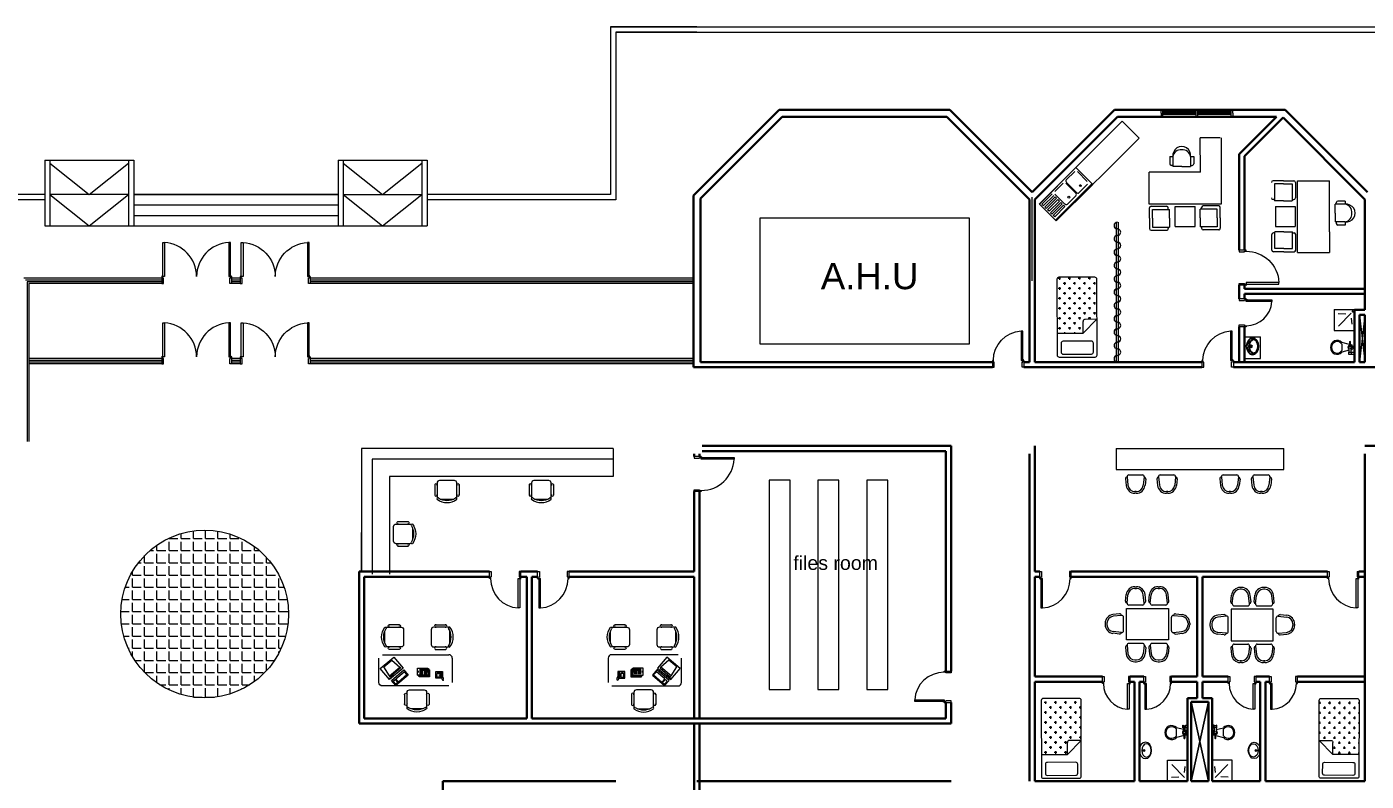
# Model space of a CAD drawing. Extents: x -15 to 256, y 0 to 403.
# Drawn here: x 65.41 to 103.76, y 377.47 to 399.07 of the extents above; entities that cross this region are included whole.
import ezdxf

# ---------------------------------------------------------------- set-up
doc = ezdxf.new("R2010")
doc.units = 0
doc.header["$LTSCALE"] = 0.15
doc.layers.get('0').update_dxf_attribs({"color": 252})
doc.layers.add('0 sockets', color=252, linetype='Continuous')
doc.layers.add('d1', color=252, linetype='Continuous')
for name, color, linetype, lineweight in [('anal', 252, 'Continuous', 20), ('DOOR', 252, 'Continuous', 20), ('elev', 252, 'Continuous', 9), ('FIXT', 252, 'Continuous', 9), ('FUR', 252, 'Continuous', 9), ('FURNITURE-1', 252, 'Continuous', 9), ('sofa', 252, 'Continuous', 9), ('wall', 252, 'Continuous', 30)]:
    doc.layers.add(name, color=color, linetype=linetype, lineweight=lineweight)

# ---------------------------------------------------------------- blocks, each defined once
blk = doc.blocks.new('D90')
at = {"layer": 'DOOR'}
for points in [[(0.03, 0.2), (0.03, 1.04), (0.078, 1.04), (0.078, 0.2)], [(0.03, 0.2), (0, 0.2), (0, 0), (0.05, 0), (0.05, 0.15), (0.03, 0.15)], [(0.87, 0.2), (0.9, 0.2), (0.9, 0), (0.85, 0), (0.85, 0.15), (0.87, 0.15)]]:
    blk.add_lwpolyline(points, close=True, dxfattribs=at)
blk.add_circle((0.02, 0.21), 0.01, dxfattribs=at)
blk.add_arc((0.025, 0.197), 0.845, 0.2218, 86.3889, dxfattribs=at)
blk = doc.blocks.new('D80')
at = {"layer": 'DOOR'}
for points in [[(0.03, 0.2), (0.03, 0.94), (0.078, 0.94), (0.078, 0.2)], [(0.03, 0.2), (0, 0.2), (0, 0), (0.05, 0), (0.05, 0.15), (0.03, 0.15)], [(0.77, 0.2), (0.8, 0.2), (0.8, 0), (0.75, 0), (0.75, 0.15), (0.77, 0.15)]]:
    blk.add_lwpolyline(points, close=True, dxfattribs=at)
blk.add_circle((0.02, 0.21), 0.01, dxfattribs=at)
blk.add_arc((0.03, 0.2), 0.74, 0, 86.2769, dxfattribs=at)
blk = doc.blocks.new('ELLIPSE')
blk.add_circle((0.5, 0.5), 0.5)
blk = doc.blocks.new('A$C30776E45')
at = {"layer": 'FUR'}
for p, q in [((1.641, 2.361), (1.431, 2.151)), ((1.641, 2.361), (1.851, 2.571)), ((1.705, 2.297), (1.883, 2.474)), ((1.883, 2.474), (2.223, 2.135)), ((1.915, 2.571), (2.231, 2.256)), ((0, 0.754), (1.347, 2.101)), ((1.347, 2.101), (2.801, 0.646)), ((1.431, 2.086), (1.746, 1.771)), ((1.705, 2.297), (1.528, 2.119)), ((1.528, 2.119), (1.867, 1.779)), ((2.045, 1.957), (1.867, 1.779)), ((2.321, 2.021), (1.917, 1.617)), ((2.045, 1.957), (2.223, 2.135)), ((2.198, 2.159), (2.231, 2.192)), ((2.725, 1.617), (2.321, 2.021)), ((1.843, 1.804), (1.81, 1.771)), ((2.321, 1.213), (1.917, 1.617)), ((2.725, 1.617), (2.321, 1.213)), ((2.678, 1.337), (2.501, 1.159)), ((2.84, 0.82), (2.501, 1.159)), ((2.678, 1.337), (2.856, 1.515)), ((3.196, 1.175), (2.856, 1.515)), ((2.881, 1.491), (2.913, 1.523)), ((3.293, 1.208), (2.977, 1.523)), ((3.018, 0.998), (3.196, 1.175)), ((1.121, 1.034), (0.421, 0.333)), ((1.121, 1.034), (2.155, 0)), ((2.525, 1.135), (2.493, 1.103)), ((2.808, 0.723), (2.493, 1.038)), ((3.018, 0.998), (2.84, 0.82)), ((3.083, 0.933), (2.872, 0.723)), ((3.083, 0.933), (3.293, 1.143)), ((0.017, 0.737), (0.421, 0.333)), ((0.938, 0.582), (1.083, 0.726)), ((1.003, 0.517), (0.938, 0.582)), ((1.003, 0.517), (1.204, 0.718)), ((1.18, 0.694), (1.148, 0.726)), ((1.382, 0.541), (1.204, 0.718)), ((1.382, 0.541), (1.56, 0.363)), ((2.801, 0.646), (2.155, 0)), ((1.359, 0.162), (1.56, 0.363)), ((1.423, 0.097), (1.359, 0.162)), ((1.423, 0.097), (1.568, 0.242)), ((1.535, 0.339), (1.568, 0.306))]:
    blk.add_line(p, q, dxfattribs=at)
for centre, radius, start, end in [((1.883, 2.539), 0.0457, 45, 135), ((1.463, 2.119), 0.0457, 135, 225), ((2.198, 2.224), 0.0457, 315, 45), ((1.778, 1.804), 0.0457, 225, 315), ((2.945, 1.491), 0.0457, 45, 135), ((3.26, 1.175), 0.0457, 315, 45), ((2.525, 1.07), 0.0457, 135, 225), ((1.157, 0.316), 0.254, 127.4334, 322.5666), ((1.181, 0.379), 0.225, 142.1177, 232.1177), ((1.115, 0.694), 0.0457, 45, 135), ((2.84, 0.755), 0.0457, 225, 315), ((1.22, 0.339), 0.225, 217.8823, 307.8823), ((1.535, 0.274), 0.0457, 315, 45)]:
    blk.add_arc(centre, radius, start, end, dxfattribs=at)
blk = doc.blocks.new('D100')
at = {"layer": 'DOOR'}
for points in [[(0.03, 0.2), (0.03, 1.14), (0.078, 1.14), (0.078, 0.2)], [(0.03, 0.2), (0, 0.2), (0, 0), (0.05, 0), (0.05, 0.15), (0.03, 0.15)], [(0.97, 0.2), (1, 0.2), (1, 0), (0.95, 0), (0.95, 0.15), (0.97, 0.15)]]:
    blk.add_lwpolyline(points, close=True, dxfattribs=at)
blk.add_circle((0.02, 0.21), 0.01, dxfattribs=at)
blk.add_arc((0.029, 0.2), 0.941, 0.0029, 86.9663, dxfattribs=at)
blk = doc.blocks.new('A$C48FC3568')
at = {"layer": 'FUR'}
h = blk.add_hatch(dxfattribs=at)
h.set_pattern_fill('CROSS', color=256, scale=0.5, style=0)
h.set_pattern_definition([(0, (-34.60875, 58.23435), (0.125, -0.125), [0.0625, -0.1875]), (270, (-34.5775, 58.2656), (-0.125, -0.125), [0.0625, -0.1875])])
h.paths.add_polyline_path([(1.055, 0.703), (1.055, 1), (0.05, 1, 0.414214), (0, 0.95), (0, 0.05, 0.414214), (0.05, 0), (1.402, 0), (1.402, 0.653), (1.105, 0.653, -0.414214)])
for p, q in [((0, 0.95), (0, 0.05)), ((1.95, 1), (0.05, 1)), ((1.402, 0.653), (1.055, 1)), ((1.055, 1), (1.055, 0.703)), ((1.602, 0.859), (1.602, 0.15)), ((1.877, 0.909), (1.652, 0.909)), ((1.927, 0.15), (1.927, 0.859)), ((2, 0.05), (2, 0.95)), ((1.402, 0.653), (1.105, 0.653)), ((1.402, 0), (1.402, 0.653)), ((1.652, 0.1), (1.877, 0.1)), ((0.05, 0), (1.95, 0))]:
    blk.add_line(p, q, dxfattribs=at)
for centre, start, end in [((0.05, 0.95), 90, 180), ((1.105, 0.703), 180, 270), ((1.652, 0.859), 90, 180), ((1.877, 0.859), 360, 90), ((1.95, 0.95), 360, 90), ((0.05, 0.05), 180, 270), ((1.652, 0.15), 180, 270), ((1.877, 0.15), 270, 0), ((1.95, 0.05), 270, 360)]:
    blk.add_arc(centre, 0.05, start, end, dxfattribs=at)
blk = doc.blocks.new('A$C058220D9')
at = {"layer": 'FUR'}
blk.add_blockref('A$C48FC3568', (0, 0), dxfattribs=at)
blk = doc.blocks.new('CHAIR7')
for p, q in [((0, 9), (0, -9)), ((20, 12), (3, 12)), ((5.1, 15), (17.9, 15)), ((23, -7.4), (23, 7.4)), ((3, -12), (20, -12)), ((5.1, -15), (17.9, -15))]:
    blk.add_line(p, q)
for centre, radius, start, end in [((3, 9), 3, 90, 180), ((5.6, 13.5), 1.56, 73.7398, 286.2602), ((17.4, 13.5), 1.56, 253.7398, 106.2602), ((20, 9), 3, 62.4156, 90), ((22.3, 11.1), 1.1, 53.3099, 212.0274), ((4.8, 0), 19.6, 327.5758, 32.4242), ((7, 0), 20, 323.1301, 36.8699), ((3, -9), 3, 180, 270), ((5.6, -13.5), 1.56, 73.7398, 286.2602), ((17.4, -13.5), 1.56, 253.7398, 106.2602), ((20, -9), 3, 270, 297.5844), ((22.3, -11.1), 1.1, 147.9726, 306.6901)]:
    blk.add_arc(centre, radius, start, end)
blk = doc.blocks.new('RECTANG')
for p, q in [((1, 1), (0, 1)), ((0, 1), (0, 0)), ((1, 0), (1, 1)), ((0, 0), (1, 0))]:
    blk.add_line(p, q)
blk = doc.blocks.new('FNPHONE')
for p, q in [((-9.1, 0.2), (-9.7, 0)), ((-8.9, 0.6), (-9.5, 0.4)), ((-8.7, 1), (-9.3, 0.8)), ((-8.5, 1.4), (-9.1, 1.2)), ((-8.3, 1.8), (-8.9, 1.6)), ((-7.1, 0.6), (-7.5, -0.6)), ((-7.3, 6.5), (-7.3, 1.5)), ((-6.3, 6.5), (-6.3, 1.5)), ((-3.9, 4.8), (-3.9, 4.8)), ((-3.9, 3.9), (-3.9, 3.9)), ((-3.9, 3), (-3.9, 3)), ((-3.9, 2), (-3.9, 2)), ((-2.9, 4.8), (-2.9, 4.8)), ((-2.9, 3.9), (-2.9, 3.9)), ((-2.9, 3), (-2.9, 3)), ((-2.9, 2), (-2.9, 2)), ((-2, 4.8), (-2, 4.8)), ((-2, 3.9), (-2, 3.9)), ((-2, 3), (-2, 3)), ((-2, 2), (-2, 2)), ((-9.3, -0.2), (-9.9, -0.4)), ((-9.3, -0.6), (-9.9, -0.8)), ((-9.3, -1), (-9.9, -1.2)), ((-9.3, -1.4), (-9.9, -1.6)), ((-9.1, -1.8), (-9.7, -2)), ((-8.9, -2.2), (-9.5, -2.4)), ((-8.4, -2.5), (-9, -2.7)), ((-7.9, -2), (-8.5, -2.2)), ((-7.7, -1.6), (-8.3, -1.8)), ((-7.5, -1.2), (-8.1, -1.4)), ((-7.3, -0.8), (-7.9, -1))]:
    blk.add_line(p, q)
for centre, start, end in [((-6.8, 6.5), 298.4915, 241.5085), ((-6.8, 1.5), 118.4915, 61.5085)]:
    blk.add_arc(centre, 1.05, start, end)
for p, xscale, yscale, zscale in [((-8.2, 0), 8.20528234483245, 8.104073169521023, 8.20528234483245), ((-4.8, 1.3), 3.75, 4.375, 3.75), ((-4, 6.7), 2.03125, 0.46875, 2.03125)]:
    blk.add_blockref('RECTANG', p, dxfattribs=dict(xscale=xscale, yscale=yscale, zscale=zscale))
blk = doc.blocks.new('IBMAT', base_point=(61, 306))
for p, q in [((75, 307), (75, 306)), ((81, 307), (75, 307)), ((81, 306), (81, 307))]:
    blk.add_line(p, q)
at = {"xscale": 21, "yscale": 17, "zscale": 21}
blk.add_blockref('RECTANG', (61, 306), dxfattribs=at)
blk = doc.blocks.new('KEYBOARD', base_point=(60, 294))
for p, xscale, yscale, zscale in [((60, 294), 19, 8, 19), ((61, 295), 13, 5, 13), ((75, 295), 3, 5, 3)]:
    blk.add_blockref('RECTANG', p, dxfattribs=dict(xscale=xscale, yscale=yscale, zscale=zscale))
blk = doc.blocks.new('FNCOMP')
for p, q in [((-6.6, 16.2), (-8.5, 3.5)), ((-8.5, 3.5), (-8.5, 2)), ((8, 3.5), (-8.5, 3.5)), ((-8.5, 2), (8, 2)), ((6.1, 16.2), (-6.6, 16.2)), ((8, 3.5), (6.1, 16.2)), ((8, 2), (8, 3.5))]:
    blk.add_line(p, q)
at = {"xscale": 1.033846153846154, "yscale": 1.033846153846154, "zscale": 1.033846153846154}
for name, p in [('IBMAT', (-10.9, 0)), ('KEYBOARD', (-10, -10.5))]:
    blk.add_blockref(name, p, dxfattribs=at)
blk = doc.blocks.new('D200')
at = {"layer": 'DOOR'}
for points in [[(0.03, 0.2), (0.03, 1.17), (0.08, 1.17), (0.08, 0.2)], [(1.97, 0.2), (1.97, 1.17), (1.92, 1.17), (1.92, 0.2)], [(0.03, 0.2), (0, 0.2), (0, 0), (0.05, 0), (0.05, 0.15), (0.03, 0.15)], [(1.97, 0.2), (2, 0.2), (2, 0), (1.95, 0), (1.95, 0.15), (1.97, 0.15)]]:
    blk.add_lwpolyline(points, close=True, dxfattribs=at)
for centre in [(0.02, 0.21), (1.98, 0.21)]:
    blk.add_circle(centre, 0.01, dxfattribs=at)
for centre, start, end in [((0.027, 0.2), 0, 87.0492), ((1.97, 0.2), 92.9508, 180)]:
    blk.add_arc(centre, 0.971, start, end, dxfattribs=at)
blk = doc.blocks.new('ARCH')
at = {"layer": 'elev'}
h = blk.add_hatch(dxfattribs=at)
h.set_pattern_fill('ANGLE', color=256, scale=0.05, style=0)
h.set_pattern_definition([(0, (36.30593, 41.4619), (0, 0.34925), [0.254, -0.09525]), (90, (36.30593, 41.4619), (-0.34925, 2e-17), [0.254, -0.09525])])
h.paths.add_polyline_path([(68.106, 382.262, 0.21525), (68.918, 380.462), (72.093, 380.462, 0.21525), (72.906, 382.262, 1)])
h.paths.add_polyline_path([(72.093, 380.462), (68.918, 380.462, 0.377964)])
for radius in [0.0306, 0.0172]:
    blk.add_circle((100.458, 389.926), radius)
at = {"layer": 'anal'}
for p, q in [((82.125, 399.075), (132.6, 399.075)), ((84.6, 399.075), (82.125, 399.075)), ((82.125, 399.075), (82.125, 394.275)), ((82.275, 398.925), (132.6, 398.925)), ((84.6, 398.925), (82.275, 398.925)), ((82.275, 398.925), (82.275, 394.125)), ((97.893, 396.6), (97.893, 396.7)), ((97.893, 396.6), (97.893, 396.5)), ((97.943, 396.5), (97.943, 396.7)), ((97.943, 396.6), (97.943, 396.7)), ((98.893, 396.64), (97.943, 396.64)), ((98.893, 396.615), (97.943, 396.615)), ((98.893, 396.585), (97.943, 396.585)), ((98.893, 396.56), (97.943, 396.56)), ((98.893, 396.7), (98.943, 396.7)), ((98.893, 396.5), (98.893, 396.7)), ((98.943, 396.5), (98.943, 396.7)), ((99.893, 396.64), (98.943, 396.64)), ((99.893, 396.615), (98.943, 396.615)), ((99.893, 396.585), (98.943, 396.585)), ((99.893, 396.56), (98.943, 396.56)), ((99.893, 396.5), (99.893, 396.7)), ((99.893, 396.6), (99.893, 396.7)), ((99.943, 396.6), (99.943, 396.7)), ((99.943, 396.6), (99.943, 396.5)), ((98.893, 396.5), (98.943, 396.5)), ((65.925, 395.255), (66.075, 395.255)), ((65.925, 395.255), (65.925, 393.375)), ((66.075, 395.255), (66.075, 393.975)), ((66.075, 395.255), (68.325, 395.255)), ((66.075, 395.175), (67.2, 394.275)), ((67.2, 394.275), (68.325, 395.175)), ((68.325, 395.255), (68.325, 393.375)), ((68.325, 395.255), (68.475, 395.255)), ((68.475, 395.255), (68.475, 393.975)), ((74.325, 395.255), (74.475, 395.255)), ((74.325, 395.255), (74.325, 393.375)), ((74.475, 395.255), (74.475, 393.975)), ((74.475, 395.255), (76.725, 395.255)), ((74.475, 395.175), (75.6, 394.275)), ((75.6, 394.275), (76.725, 395.175)), ((76.725, 395.255), (76.725, 393.375)), ((76.725, 395.255), (76.875, 395.255)), ((76.875, 395.255), (76.875, 393.975)), ((65.925, 394.275), (54.075, 394.275)), ((65.925, 394.275), (65.925, 393.375)), ((66.075, 394.275), (66.075, 393.375)), ((66.075, 394.275), (66.075, 393.375)), ((68.325, 394.275), (66.075, 394.275)), ((66.075, 394.275), (67.2, 393.375)), ((67.2, 393.375), (68.325, 394.275)), ((68.475, 394.275), (68.475, 393.375)), ((68.475, 394.275), (74.325, 394.275)), ((74.325, 394.275), (68.475, 394.275)), ((74.325, 394.275), (74.325, 393.375)), ((74.475, 394.275), (74.475, 393.375)), ((74.475, 394.275), (76.725, 394.275)), ((74.475, 394.275), (75.6, 393.375)), ((75.6, 393.375), (76.725, 394.275)), ((76.725, 394.275), (76.725, 393.375)), ((82.125, 394.275), (76.875, 394.275)), ((76.875, 394.275), (76.875, 393.375)), ((65.925, 394.125), (53.925, 394.125)), ((68.475, 393.975), (74.325, 393.975)), ((82.275, 394.125), (76.875, 394.125)), ((94.2, 391.8), (94.2, 394.2)), ((94.2, 391.8), (94.2, 394.2)), ((94.2, 391.8), (94.2, 394.2)), ((94.2, 391.8), (94.2, 394.2)), ((94.2, 391.8), (94.2, 394.2)), ((94.2, 391.8), (94.2, 394.2)), ((94.2, 391.8), (94.2, 394.2)), ((94.2, 391.8), (94.2, 394.2)), ((94.2, 391.8), (94.2, 394.2)), ((94.2, 391.8), (94.2, 394.2)), ((94.2, 391.8), (94.2, 394.2)), ((94.2, 391.8), (94.2, 394.2)), ((94.2, 391.8), (94.2, 394.2)), ((94.2, 391.8), (94.2, 394.2)), ((94.2, 391.8), (94.2, 394.2)), ((94.2, 391.8), (94.2, 394.2)), ((94.2, 391.8), (94.2, 394.2)), ((94.2, 391.8), (94.2, 394.2)), ((68.475, 393.675), (74.325, 393.675)), ((65.925, 393.375), (76.875, 393.375)), ((66.075, 393.375), (68.325, 393.375)), ((69.275, 391.875), (65.325, 391.875)), ((69.275, 391.825), (65.375, 391.825)), ((65.425, 391.775), (65.425, 389.468)), ((69.275, 391.775), (65.425, 391.775)), ((65.475, 391.725), (65.475, 387.2)), ((69.275, 391.725), (65.475, 391.725)), ((71.525, 391.875), (71.275, 391.875)), ((71.525, 391.825), (71.275, 391.825)), ((71.525, 391.775), (71.275, 391.775)), ((71.525, 391.725), (71.275, 391.725)), ((84.5, 391.875), (73.525, 391.875)), ((84.5, 391.825), (73.525, 391.825)), ((84.5, 391.775), (73.525, 391.775)), ((84.5, 391.725), (73.525, 391.725)), ((103.575, 390.825), (103.725, 389.475)), ((103.725, 390.825), (103.575, 389.475)), ((65.425, 389.475), (65.425, 387.2)), ((65.425, 389.475), (65.425, 387.2)), ((69.275, 389.575), (65.475, 389.575)), ((69.275, 389.525), (65.475, 389.525)), ((69.275, 389.475), (65.475, 389.475)), ((69.275, 389.425), (65.475, 389.425)), ((71.525, 389.575), (71.275, 389.575)), ((71.525, 389.525), (71.275, 389.525)), ((71.525, 389.475), (71.275, 389.475)), ((71.525, 389.425), (71.275, 389.425)), ((84.5, 389.575), (73.525, 389.575)), ((84.5, 389.525), (73.525, 389.525)), ((84.5, 389.475), (73.525, 389.475)), ((84.5, 389.425), (73.525, 389.425)), ((75, 387), (75, 383.8)), ((82.2, 387), (75, 387)), ((82.2, 387), (82.2, 386.2)), ((96.6, 387), (96.6, 386.4)), ((96.6, 387), (101.4, 387)), ((101.4, 386.4), (101.4, 387)), ((75.3, 386.7), (75.3, 383.4)), ((82.2, 386.7), (75.3, 386.7)), ((75.8, 386.2), (75.8, 383.4)), ((82.2, 386.2), (75.8, 386.2)), ((96.6, 386.4), (101.4, 386.4)), ((75, 383.475), (75, 384.6)), ((75, 383.475), (75, 384.6)), ((75, 383.475), (75, 384.6)), ((75, 383.475), (75, 384.6)), ((75, 383.475), (75, 384.6)), ((75, 383.475), (75, 384.6)), ((75, 383.475), (75, 384.6)), ((75, 383.475), (75, 384.6)), ((75, 383.475), (75, 384.6)), ((75, 383.475), (75, 384.6)), ((75, 383.475), (75, 384.6)), ((75, 383.475), (75, 384.6)), ((75, 383.475), (75, 384.6)), ((75, 383.475), (75, 384.6)), ((75, 383.475), (75, 384.6)), ((75, 383.475), (75, 384.6)), ((75, 383.475), (75, 384.6)), ((75, 383.475), (75, 384.6)), ((75, 383.8), (75, 383.475)), ((96.9, 381.519), (96.9, 382.419)), ((96.9, 382.419), (98.1, 382.419)), ((98.1, 382.419), (98.1, 381.519)), ((99.9, 382.397), (99.9, 381.497)), ((101.1, 382.397), (99.9, 382.397)), ((101.1, 381.497), (101.1, 382.397)), ((98.1, 381.519), (96.9, 381.519)), ((99.9, 381.497), (101.1, 381.497)), ((98.75, 377.475), (99.25, 379.75)), ((98.75, 379.75), (99.25, 377.475)), ((99.25, 379.75), (98.75, 377.475)), ((99.25, 377.475), (98.75, 379.75))]:
    blk.add_line(p, q, dxfattribs=at)
blk.add_lwpolyline([(92.4, 393.6), (86.4, 393.6), (86.4, 390), (92.4, 390)], close=True, dxfattribs=at)
blk.add_circle((70.506, 382.262), 2.4, dxfattribs=at)
at = {"layer": 'DOOR'}
for p, q in [((78.711, 383.325), (78.691, 383.325)), ((79.561, 383.475), (79.511, 383.475)), ((94.418, 383.475), (94.468, 383.475)), ((94.448, 383.325), (94.468, 383.325)), ((103.505, 383.475), (103.555, 383.475)), ((103.505, 383.325), (103.525, 383.325))]:
    blk.add_line(p, q, dxfattribs=at)
for points in [[(78.691, 383.325), (78.691, 383.275), (78.661, 383.275), (78.661, 383.475), (78.711, 383.475), (78.711, 383.325)], [(79.511, 383.475), (79.511, 383.325), (79.531, 383.325), (79.531, 383.275), (79.561, 383.275), (79.561, 383.475)], [(94.448, 383.325), (94.448, 383.275), (94.418, 383.275), (94.418, 383.475)], [(94.468, 383.475), (94.468, 383.325)], [(103.505, 383.475), (103.505, 383.325)], [(103.525, 383.325), (103.525, 383.275), (103.555, 383.275), (103.555, 383.475)]]:
    blk.add_lwpolyline(points, dxfattribs=at)
for points in [[(79.531, 383.275), (79.531, 382.435), (79.483, 382.435), (79.483, 383.275)], [(80.069, 383.275), (80.039, 383.275), (80.039, 383.475), (80.089, 383.475), (80.089, 383.325), (80.069, 383.325)], [(80.069, 383.275), (80.069, 382.435), (80.117, 382.435), (80.117, 383.275)], [(80.909, 383.275), (80.939, 383.275), (80.939, 383.475), (80.889, 383.475), (80.889, 383.325), (80.909, 383.325)], [(94.448, 383.275), (94.448, 382.435), (94.496, 382.435), (94.496, 383.275)], [(95.288, 383.275), (95.318, 383.275), (95.318, 383.475), (95.268, 383.475), (95.268, 383.325), (95.288, 383.325)], [(102.685, 383.275), (102.655, 383.275), (102.655, 383.475), (102.705, 383.475), (102.705, 383.325), (102.685, 383.325)], [(103.525, 383.275), (103.525, 382.435), (103.477, 382.435), (103.477, 383.275)], [(96.238, 380.275), (96.208, 380.275), (96.208, 380.475), (96.258, 380.475), (96.258, 380.325), (96.238, 380.325)], [(96.978, 380.275), (97.008, 380.275), (97.008, 380.475), (96.958, 380.475), (96.958, 380.325), (96.978, 380.325)], [(97.422, 380.275), (97.392, 380.275), (97.392, 380.475), (97.442, 380.475), (97.442, 380.325), (97.422, 380.325)], [(98.162, 380.275), (98.192, 380.275), (98.192, 380.475), (98.142, 380.475), (98.142, 380.325), (98.162, 380.325)], [(99.838, 380.275), (99.808, 380.275), (99.808, 380.475), (99.858, 380.475), (99.858, 380.325), (99.838, 380.325)], [(100.578, 380.275), (100.608, 380.275), (100.608, 380.475), (100.558, 380.475), (100.558, 380.325), (100.578, 380.325)], [(101.022, 380.275), (100.992, 380.275), (100.992, 380.475), (101.042, 380.475), (101.042, 380.325), (101.022, 380.325)], [(101.762, 380.275), (101.792, 380.275), (101.792, 380.475), (101.742, 380.475), (101.742, 380.325), (101.762, 380.325)], [(96.978, 380.275), (96.978, 379.535), (96.93, 379.535), (96.93, 380.275)], [(97.422, 380.275), (97.422, 379.535), (97.47, 379.535), (97.47, 380.275)], [(100.578, 380.275), (100.578, 379.535), (100.53, 379.535), (100.53, 380.275)], [(101.022, 380.275), (101.022, 379.535), (101.07, 379.535), (101.07, 380.275)]]:
    blk.add_lwpolyline(points, close=True, dxfattribs=at)
for centre in [(79.541, 383.265), (80.059, 383.265), (94.438, 383.265), (103.535, 383.265), (96.988, 380.265), (97.412, 380.265), (100.588, 380.265), (101.012, 380.265)]:
    blk.add_circle(centre, 0.01, dxfattribs=at)
for centre, radius, start, end in [((79.536, 383.278), 0.845, 180.2218, 266.3889), ((80.064, 383.278), 0.845, 273.6111, 359.7782), ((94.443, 383.278), 0.845, 273.6111, 359.7782), ((103.53, 383.278), 0.845, 180.2218, 266.3889), ((96.978, 380.275), 0.74, 180, 266.2769), ((97.422, 380.275), 0.74, 273.7231, 0), ((100.578, 380.275), 0.74, 180, 266.2769), ((101.022, 380.275), 0.74, 273.7231, 0)]:
    blk.add_arc(centre, radius, start, end, dxfattribs=at)
at = {"layer": 'FIXT'}
for centre, radius in [((97.391, 378.356), 0.0306), ((97.391, 378.356), 0.0172), ((100.61, 378.356), 0.0306), ((100.61, 378.356), 0.0172)]:
    blk.add_circle(centre, radius, dxfattribs=at)
at = {"layer": 'FUR'}
for p, q in [((96.774, 396.369), (94.403, 393.999)), ((97.259, 395.885), (96.774, 396.369)), ((94.889, 393.515), (97.259, 395.885)), ((94.404, 394), (95.446, 395.042)), ((95.446, 395.042), (95.931, 394.557)), ((95.174, 394.689), (95.417, 394.932)), ((95.493, 394.927), (95.775, 394.644)), ((101.392, 394.666), (101.095, 394.666)), ((101.392, 394.666), (101.689, 394.666)), ((101.793, 392.612), (101.793, 394.669)), ((101.793, 394.669), (102.708, 394.669)), ((102.708, 393.208), (102.708, 394.669)), ((94.775, 394.289), (94.479, 393.994)), ((94.52, 393.954), (94.815, 394.249)), ((94.844, 394.359), (95.087, 394.602)), ((95.133, 394.001), (94.85, 394.284)), ((94.869, 393.535), (95.911, 394.578)), ((95.931, 394.557), (94.889, 393.515)), ((95.162, 394.597), (95.445, 394.314)), ((95.463, 394.331), (95.18, 394.614)), ((95.451, 394.239), (95.208, 393.995)), ((95.781, 394.569), (95.538, 394.325)), ((101.141, 394.574), (101.141, 394.094)), ((101.392, 394.574), (101.141, 394.574)), ((101.392, 394.574), (101.644, 394.574)), ((101.644, 394.574), (101.644, 394.094)), ((101.735, 394.62), (101.735, 394.174)), ((94.889, 393.515), (94.404, 394)), ((94.479, 393.994), (94.52, 393.954)), ((94.56, 393.913), (94.855, 394.209)), ((94.6, 393.873), (94.56, 393.913)), ((94.896, 394.168), (94.6, 393.873)), ((94.641, 393.832), (94.936, 394.128)), ((94.977, 394.087), (94.681, 393.792)), ((94.722, 393.752), (95.017, 394.047)), ((95.057, 394.007), (94.762, 393.711)), ((94.802, 393.671), (95.098, 393.966)), ((95.138, 393.926), (94.843, 393.63)), ((94.855, 394.209), (94.896, 394.168)), ((94.936, 394.128), (94.977, 394.087)), ((95.017, 394.047), (95.057, 394.007)), ((95.098, 393.966), (95.138, 393.926)), ((101.141, 394.129), (101.095, 394.129)), ((101.392, 394.094), (101.141, 394.094)), ((101.161, 393.929), (101.732, 393.929)), ((101.161, 393.929), (101.161, 393.358)), ((101.392, 394.094), (101.644, 394.094)), ((101.644, 394.129), (101.689, 394.129)), ((101.732, 393.929), (101.732, 393.358)), ((103.156, 393.992), (102.872, 393.992)), ((102.872, 393.741), (102.872, 393.992)), ((102.906, 393.992), (102.906, 394.038)), ((103.156, 394.084), (102.952, 394.084)), ((103.156, 394.084), (103.156, 393.992)), ((94.681, 393.792), (94.641, 393.832)), ((94.762, 393.711), (94.722, 393.752)), ((94.843, 393.63), (94.802, 393.671)), ((96.608, 393.478), (96.608, 389.475)), ((96.665, 393.478), (96.665, 389.475)), ((102.872, 393.741), (102.872, 393.489)), ((103.156, 393.489), (102.872, 393.489)), ((102.906, 393.489), (102.906, 393.444)), ((103.156, 393.489), (103.156, 393.398)), ((101.059, 392.682), (101.059, 393.128)), ((101.15, 393.173), (101.105, 393.173)), ((101.402, 393.208), (101.15, 393.208)), ((101.15, 392.728), (101.15, 393.208)), ((101.161, 393.358), (101.732, 393.358)), ((101.402, 393.208), (101.653, 393.208)), ((101.653, 392.728), (101.653, 393.208)), ((101.653, 393.173), (101.699, 393.173)), ((101.745, 392.682), (101.745, 393.128)), ((102.708, 393.208), (102.708, 392.612)), ((103.156, 393.398), (102.952, 393.398)), ((101.402, 392.728), (101.15, 392.728)), ((101.402, 392.728), (101.653, 392.728)), ((101.402, 392.636), (101.105, 392.636)), ((101.402, 392.636), (101.699, 392.636)), ((101.793, 392.612), (102.708, 392.612)), ((96.915, 386.189), (96.941, 385.947)), ((96.964, 386.243), (97.355, 386.243)), ((97.405, 386.189), (97.379, 385.947)), ((97.815, 386.189), (97.841, 385.947)), ((97.864, 386.243), (98.255, 386.243)), ((98.305, 386.189), (98.279, 385.947)), ((99.615, 386.189), (99.641, 385.947)), ((99.664, 386.243), (100.055, 386.243)), ((100.105, 386.189), (100.079, 385.947)), ((100.515, 386.189), (100.541, 385.947)), ((100.564, 386.243), (100.955, 386.243)), ((101.005, 386.189), (100.979, 385.947)), ((96.871, 386.128), (96.891, 385.941)), ((97.449, 386.128), (97.429, 385.941)), ((97.771, 386.128), (97.791, 385.941)), ((98.349, 386.128), (98.329, 385.941)), ((99.571, 386.128), (99.591, 385.941)), ((100.149, 386.128), (100.129, 385.941)), ((100.471, 386.128), (100.491, 385.941)), ((101.049, 386.128), (101.029, 385.941)), ((97.18, 385.768), (97.14, 385.768)), ((97.18, 385.718), (97.14, 385.718)), ((98.08, 385.768), (98.04, 385.768)), ((98.08, 385.718), (98.04, 385.718)), ((99.88, 385.768), (99.84, 385.768)), ((99.88, 385.718), (99.84, 385.718)), ((100.78, 385.768), (100.74, 385.768)), ((100.78, 385.718), (100.74, 385.718)), ((96.872, 382.633), (96.892, 382.82)), ((96.915, 382.573), (96.941, 382.815)), ((97.14, 383.043), (97.181, 383.043)), ((97.14, 382.993), (97.181, 382.993)), ((97.406, 382.573), (97.38, 382.815)), ((97.45, 382.633), (97.43, 382.82)), ((97.536, 382.633), (97.557, 382.82)), ((97.58, 382.573), (97.606, 382.815)), ((97.805, 383.043), (97.846, 383.043)), ((97.805, 382.993), (97.846, 382.993)), ((98.071, 382.573), (98.045, 382.815)), ((98.114, 382.633), (98.094, 382.82)), ((99.886, 382.611), (99.906, 382.798)), ((99.929, 382.551), (99.955, 382.793)), ((100.195, 383.021), (100.154, 383.021)), ((100.195, 382.971), (100.154, 382.971)), ((100.42, 382.551), (100.394, 382.793)), ((100.464, 382.611), (100.443, 382.798)), ((100.55, 382.611), (100.57, 382.798)), ((100.594, 382.551), (100.62, 382.793)), ((100.86, 383.021), (100.819, 383.021)), ((100.86, 382.971), (100.819, 382.971)), ((101.085, 382.551), (101.059, 382.793)), ((101.128, 382.611), (101.108, 382.798)), ((97.356, 382.518), (96.965, 382.518)), ((98.021, 382.518), (97.63, 382.518)), ((99.979, 382.496), (100.37, 382.496)), ((100.644, 382.496), (101.035, 382.496)), ((96.288, 381.998), (96.288, 381.957)), ((96.338, 381.998), (96.338, 381.957)), ((96.698, 382.267), (96.511, 382.247)), ((96.759, 382.223), (96.516, 382.197)), ((96.813, 381.782), (96.813, 382.173)), ((98.187, 381.782), (98.187, 382.173)), ((98.241, 382.223), (98.483, 382.197)), ((98.302, 382.267), (98.489, 382.247)), ((98.662, 381.998), (98.662, 381.957)), ((98.712, 381.998), (98.712, 381.957)), ((99.288, 381.976), (99.288, 381.935)), ((99.338, 381.976), (99.338, 381.935)), ((99.698, 382.245), (99.511, 382.225)), ((99.759, 382.201), (99.517, 382.175)), ((99.813, 381.76), (99.813, 382.151)), ((101.187, 381.76), (101.187, 382.151)), ((101.241, 382.201), (101.484, 382.175)), ((101.302, 382.245), (101.489, 382.225)), ((101.662, 381.976), (101.662, 381.935)), ((101.712, 381.976), (101.712, 381.935)), ((96.698, 381.689), (96.511, 381.709)), ((96.759, 381.732), (96.516, 381.758)), ((98.241, 381.732), (98.483, 381.758)), ((98.302, 381.689), (98.489, 381.709)), ((99.698, 381.667), (99.511, 381.687)), ((99.759, 381.71), (99.517, 381.736)), ((101.241, 381.71), (101.484, 381.736)), ((101.302, 381.667), (101.489, 381.687)), ((96.872, 381.306), (96.892, 381.119)), ((96.915, 381.366), (96.941, 381.124)), ((97.356, 381.421), (96.965, 381.421)), ((97.406, 381.366), (97.38, 381.124)), ((97.45, 381.306), (97.43, 381.119)), ((97.536, 381.306), (97.557, 381.119)), ((97.58, 381.366), (97.606, 381.124)), ((98.021, 381.421), (97.63, 381.421)), ((98.071, 381.366), (98.045, 381.124)), ((98.114, 381.306), (98.094, 381.119)), ((99.886, 381.284), (99.906, 381.097)), ((99.929, 381.344), (99.955, 381.102)), ((99.979, 381.399), (100.37, 381.399)), ((100.42, 381.344), (100.394, 381.102)), ((100.464, 381.284), (100.443, 381.097)), ((100.55, 381.284), (100.57, 381.097)), ((100.594, 381.344), (100.62, 381.102)), ((100.644, 381.399), (101.035, 381.399)), ((101.085, 381.344), (101.059, 381.102)), ((101.128, 381.284), (101.108, 381.097)), ((97.14, 380.946), (97.181, 380.946)), ((97.14, 380.896), (97.181, 380.896)), ((97.805, 380.946), (97.846, 380.946)), ((97.805, 380.896), (97.846, 380.896)), ((100.195, 380.924), (100.154, 380.924)), ((100.195, 380.874), (100.154, 380.874)), ((100.86, 380.924), (100.819, 380.924)), ((100.86, 380.874), (100.819, 380.874))]:
    blk.add_line(p, q, dxfattribs=at)
for centre, radius, start, end in [((101.095, 394.62), 0.0457, 90, 180), ((101.689, 394.62), 0.0457, 0, 90), ((101.095, 394.174), 0.0457, 180, 270), ((101.689, 394.174), 0.0457, 270, 0), ((102.952, 394.038), 0.0457, 90, 180), ((103.19, 393.741), 0.254, 262.4334, 97.5666), ((103.129, 393.769), 0.225, 352.8823, 82.8823), ((96.637, 393.386), 0.0953, 90, 268.5024), ((103.129, 393.713), 0.225, 277.1177, 7.1177), ((96.637, 393.005), 0.0953, 90, 271.4976), ((96.637, 393.195), 0.0953, 270, 91.4976), ((101.105, 393.128), 0.0457, 90, 180), ((101.699, 393.128), 0.0457, 360, 90), ((102.952, 393.444), 0.0457, 180, 270), ((96.637, 392.623), 0.0953, 90, 268.5024), ((96.637, 392.814), 0.0953, 270, 88.5024), ((96.637, 392.242), 0.0953, 90, 271.4976), ((96.637, 392.433), 0.0953, 270, 91.4976), ((101.105, 392.682), 0.0457, 180, 270), ((101.699, 392.682), 0.0457, 270, 360), ((96.637, 391.858), 0.0953, 88.5024, 270), ((96.637, 392.049), 0.0953, 271.4976, 90), ((96.637, 391.477), 0.0953, 91.4976, 270), ((96.637, 391.668), 0.0953, 268.5024, 90), ((96.637, 391.096), 0.0953, 88.5024, 270), ((96.637, 391.286), 0.0953, 271.4976, 90), ((96.637, 390.714), 0.0953, 91.4976, 270), ((96.637, 390.905), 0.0953, 268.5024, 90), ((96.637, 390.333), 0.0953, 91.4976, 270), ((96.637, 390.524), 0.0953, 268.5024, 90), ((96.637, 389.952), 0.0953, 88.5024, 270), ((96.637, 390.142), 0.0953, 271.4976, 90), ((96.637, 389.57), 0.0953, 91.4976, 270), ((96.637, 389.761), 0.0953, 268.5024, 90), ((96.964, 386.193), 0.05, 90, 184.9697), ((97.355, 386.193), 0.05, 355.0303, 90), ((97.864, 386.193), 0.05, 90, 184.9697), ((98.255, 386.193), 0.05, 355.0303, 90), ((99.664, 386.193), 0.05, 90, 184.9697), ((100.055, 386.193), 0.05, 355.0303, 90), ((100.564, 386.193), 0.05, 90, 184.9697), ((100.955, 386.193), 0.05, 355.0303, 90), ((96.921, 386.133), 0.05, 90, 186.143), ((97.14, 385.968), 0.25, 186.143, 270), ((97.14, 385.968), 0.2, 186.143, 270), ((97.18, 385.968), 0.2, 270, 353.857), ((97.18, 385.968), 0.25, 270, 353.857), ((97.399, 386.133), 0.05, 353.857, 90), ((97.821, 386.133), 0.05, 90, 186.143), ((98.04, 385.968), 0.25, 186.143, 270), ((98.04, 385.968), 0.2, 186.143, 270), ((98.08, 385.968), 0.2, 270, 353.857), ((98.08, 385.968), 0.25, 270, 353.857), ((98.299, 386.133), 0.05, 353.857, 90), ((99.621, 386.133), 0.05, 90, 186.143), ((99.84, 385.968), 0.25, 186.143, 270), ((99.84, 385.968), 0.2, 186.143, 270), ((99.88, 385.968), 0.2, 270, 353.857), ((99.88, 385.968), 0.25, 270, 353.857), ((100.099, 386.133), 0.05, 353.857, 90), ((100.521, 386.133), 0.05, 90, 186.143), ((100.74, 385.968), 0.25, 186.143, 270), ((100.74, 385.968), 0.2, 186.143, 270), ((100.78, 385.968), 0.2, 270, 353.857), ((100.78, 385.968), 0.25, 270, 353.857), ((100.999, 386.133), 0.05, 353.857, 90), ((97.14, 382.793), 0.25, 90, 173.857), ((97.14, 382.793), 0.2, 90, 173.857), ((97.181, 382.793), 0.25, 6.143, 90), ((97.181, 382.793), 0.2, 6.143, 90), ((97.805, 382.793), 0.25, 90, 173.857), ((97.805, 382.793), 0.2, 90, 173.857), ((97.846, 382.793), 0.25, 6.143, 90), ((97.846, 382.793), 0.2, 6.143, 90), ((100.154, 382.771), 0.25, 90, 173.857), ((100.154, 382.771), 0.2, 90, 173.857), ((100.195, 382.771), 0.25, 6.143, 90), ((100.195, 382.771), 0.2, 6.143, 90), ((100.819, 382.771), 0.25, 90, 173.857), ((100.819, 382.771), 0.2, 90, 173.857), ((100.86, 382.771), 0.25, 6.143, 90), ((100.86, 382.771), 0.2, 6.143, 90), ((96.921, 382.628), 0.05, 173.857, 270), ((96.965, 382.568), 0.05, 175.0303, 270), ((97.356, 382.568), 0.05, 270, 4.9697), ((97.4, 382.628), 0.05, 270, 6.143), ((97.586, 382.628), 0.05, 173.857, 270), ((97.63, 382.568), 0.05, 175.0303, 270), ((98.021, 382.568), 0.05, 270, 4.9697), ((98.065, 382.628), 0.05, 270, 6.143), ((99.935, 382.606), 0.05, 173.857, 270), ((99.979, 382.546), 0.05, 175.0303, 270), ((100.37, 382.546), 0.05, 270, 4.9697), ((100.414, 382.606), 0.05, 270, 6.143), ((100.6, 382.606), 0.05, 173.857, 270), ((100.644, 382.546), 0.05, 175.0303, 270), ((101.035, 382.546), 0.05, 270, 4.9697), ((101.079, 382.606), 0.05, 270, 6.143), ((96.538, 381.998), 0.25, 96.143, 180), ((96.538, 381.998), 0.2, 96.143, 180), ((96.703, 382.217), 0.05, 0, 96.143), ((96.763, 382.173), 0.05, 0, 94.9697), ((98.237, 382.173), 0.05, 85.0303, 180), ((98.297, 382.217), 0.05, 83.857, 180), ((98.462, 381.998), 0.2, 0, 83.857), ((98.462, 381.998), 0.25, 0, 83.857), ((99.538, 381.976), 0.25, 96.143, 180), ((99.538, 381.976), 0.2, 96.143, 180), ((99.703, 382.195), 0.05, 0, 96.143), ((99.763, 382.151), 0.05, 0, 94.9697), ((101.237, 382.151), 0.05, 85.0303, 180), ((101.297, 382.195), 0.05, 83.857, 180), ((101.462, 381.976), 0.2, 0, 83.857), ((101.462, 381.976), 0.25, 0, 83.857), ((96.538, 381.957), 0.25, 180, 263.857), ((96.538, 381.957), 0.2, 180, 263.857), ((96.703, 381.738), 0.05, 263.857, 0), ((96.763, 381.782), 0.05, 265.0303, 0), ((98.237, 381.782), 0.05, 180, 274.9697), ((98.297, 381.738), 0.05, 180, 276.143), ((98.462, 381.957), 0.2, 276.143, 0), ((98.462, 381.957), 0.25, 276.143, 0), ((99.538, 381.935), 0.25, 180, 263.857), ((99.538, 381.935), 0.2, 180, 263.857), ((99.703, 381.716), 0.05, 263.857, 0), ((99.763, 381.76), 0.05, 265.0303, 0), ((101.237, 381.76), 0.05, 180, 274.9697), ((101.297, 381.716), 0.05, 180, 276.143), ((101.462, 381.935), 0.2, 276.143, 0), ((101.462, 381.935), 0.25, 276.143, 0), ((96.921, 381.311), 0.05, 90, 186.143), ((96.965, 381.371), 0.05, 90, 184.9697), ((97.356, 381.371), 0.05, 355.0303, 90), ((97.4, 381.311), 0.05, 353.857, 90), ((97.586, 381.311), 0.05, 90, 186.143), ((97.63, 381.371), 0.05, 90, 184.9697), ((98.021, 381.371), 0.05, 355.0303, 90), ((98.065, 381.311), 0.05, 353.857, 90), ((99.935, 381.289), 0.05, 90, 186.143), ((99.979, 381.349), 0.05, 90, 184.9697), ((100.37, 381.349), 0.05, 355.0303, 90), ((100.414, 381.289), 0.05, 353.857, 90), ((100.6, 381.289), 0.05, 90, 186.143), ((100.644, 381.349), 0.05, 90, 184.9697), ((101.035, 381.349), 0.05, 355.0303, 90), ((101.079, 381.289), 0.05, 353.857, 90), ((97.14, 381.146), 0.25, 186.143, 270), ((97.14, 381.146), 0.2, 186.143, 270), ((97.181, 381.146), 0.2, 270, 353.857), ((97.181, 381.146), 0.25, 270, 353.857), ((97.805, 381.146), 0.25, 186.143, 270), ((97.805, 381.146), 0.2, 186.143, 270), ((97.846, 381.146), 0.2, 270, 353.857), ((97.846, 381.146), 0.25, 270, 353.857), ((100.154, 381.124), 0.25, 186.143, 270), ((100.154, 381.124), 0.2, 186.143, 270), ((100.195, 381.124), 0.2, 270, 353.857), ((100.195, 381.124), 0.25, 270, 353.857), ((100.819, 381.124), 0.25, 186.143, 270), ((100.819, 381.124), 0.2, 186.143, 270), ((100.86, 381.124), 0.2, 270, 353.857), ((100.86, 381.124), 0.25, 270, 353.857)]:
    blk.add_arc(centre, radius, start, end, dxfattribs=at)
for centre, start_param, end_param in [((95.215, 394.649), 0, 1.570796), ((95.41, 394.279), 3.141593, 4.712389), ((95.497, 394.366), 1.570796, 3.141593), ((95.167, 394.036), 1.570796, 3.141593)]:
    blk.add_ellipse(centre, major_axis=(-0.0404, 0.0404), ratio=0.86, start_param=start_param, end_param=end_param, dxfattribs=at)
for centre in [(95.579, 394.528), (95.248, 394.198)]:
    blk.add_ellipse(centre, major_axis=(-0.0202, 0.0202), ratio=0.86, dxfattribs=at)
at = {"layer": 'FURNITURE-1', "ltscale": 0.5}
for p, q in [((100.275, 390.197), (100.734, 390.197)), ((100.734, 389.58), (100.734, 390.197)), ((100.275, 389.58), (100.734, 389.58))]:
    blk.add_line(p, q, dxfattribs=at)
at = {"layer": 'sofa'}
for p, q in [((102.847, 390.98), (102.847, 390.38)), ((102.847, 390.98), (103.425, 390.98)), ((102.962, 390.867), (103.177, 390.859)), ((103.335, 390.875), (102.97, 390.503)), ((103.331, 390.729), (103.35, 390.557)), ((102.847, 390.38), (103.425, 390.38)), ((103.286, 389.978), (103.066, 390.036)), ((103.286, 390.059), (103.286, 389.929)), ((103.309, 389.929), (103.309, 390.059)), ((103.066, 389.989), (103.066, 389.804)), ((103.275, 389.812), (103.066, 389.758)), ((103.251, 389.758), (103.251, 389.688)), ((103.263, 389.758), (103.251, 389.758)), ((103.263, 389.688), (103.263, 389.758)), ((103.332, 389.746), (103.263, 389.746)), ((103.263, 389.7), (103.332, 389.7)), ((103.275, 389.746), (103.275, 389.871)), ((103.332, 389.966), (103.309, 389.972)), ((103.332, 389.827), (103.32, 389.824)), ((103.321, 389.871), (103.321, 389.746)), ((103.344, 389.758), (103.332, 389.758)), ((103.332, 389.758), (103.332, 389.688)), ((103.344, 389.688), (103.344, 389.758)), ((103.425, 389.746), (103.344, 389.746)), ((103.344, 389.7), (103.425, 389.7)), ((86.665, 386.098), (86.665, 380.098)), ((87.265, 386.098), (86.665, 386.098)), ((87.265, 380.098), (87.265, 386.098)), ((88.065, 386.098), (88.065, 380.098)), ((88.665, 386.098), (88.065, 386.098)), ((88.665, 380.098), (88.665, 386.098)), ((89.465, 386.098), (89.465, 380.098)), ((90.065, 386.098), (89.465, 386.098)), ((90.065, 380.098), (90.065, 386.098)), ((75.596, 381.097), (77.496, 381.097)), ((77.596, 380.997), (77.596, 380.302)), ((82.059, 380.997), (82.059, 380.302)), ((84.059, 381.097), (82.159, 381.097)), ((86.665, 380.098), (87.265, 380.098)), ((88.065, 380.098), (88.665, 380.098)), ((89.465, 380.098), (90.065, 380.098)), ((98.534, 378.953), (98.326, 379.007)), ((98.326, 378.776), (98.326, 378.961)), ((98.511, 379.077), (98.523, 379.077)), ((98.511, 379.007), (98.511, 379.077)), ((98.523, 379.007), (98.511, 379.007)), ((98.523, 379.077), (98.523, 379.007)), ((98.523, 379.065), (98.592, 379.065)), ((98.592, 379.019), (98.523, 379.019)), ((98.534, 379.019), (98.534, 378.894)), ((98.592, 378.938), (98.58, 378.941)), ((98.581, 378.894), (98.581, 379.019)), ((98.592, 379.077), (98.65, 379.077)), ((98.592, 379.007), (98.592, 379.077)), ((98.65, 379.007), (98.592, 379.007)), ((99.408, 379.077), (99.35, 379.077)), ((99.35, 379.007), (99.408, 379.007)), ((99.408, 379.007), (99.408, 379.077)), ((99.477, 379.065), (99.408, 379.065)), ((99.408, 379.019), (99.477, 379.019)), ((99.408, 378.938), (99.42, 378.941)), ((99.419, 378.894), (99.419, 379.019)), ((99.466, 379.019), (99.466, 378.894)), ((99.466, 378.953), (99.674, 379.007)), ((99.477, 379.077), (99.477, 379.007)), ((99.489, 379.077), (99.477, 379.077)), ((99.477, 379.007), (99.489, 379.007)), ((99.489, 379.007), (99.489, 379.077)), ((99.674, 378.776), (99.674, 378.961)), ((98.546, 378.787), (98.326, 378.73)), ((98.546, 378.706), (98.546, 378.836)), ((98.569, 378.836), (98.569, 378.706)), ((98.592, 378.799), (98.569, 378.793)), ((99.408, 378.799), (99.431, 378.793)), ((99.431, 378.836), (99.431, 378.706)), ((99.454, 378.706), (99.454, 378.836)), ((99.454, 378.787), (99.674, 378.73)), ((98.072, 377.476), (98.072, 378.076)), ((98.072, 378.076), (98.65, 378.076)), ((98.56, 377.581), (98.195, 377.953)), ((98.556, 377.726), (98.575, 377.899)), ((99.928, 378.076), (99.35, 378.076)), ((99.444, 377.726), (99.425, 377.899)), ((99.44, 377.581), (99.805, 377.953)), ((99.928, 377.476), (99.928, 378.076)), ((98.187, 377.588), (98.402, 377.596)), ((99.813, 377.588), (99.598, 377.596))]:
    blk.add_line(p, q, dxfattribs=at)
for points in [[(77.496, 380.202), (75.596, 380.202, -0.414214), (75.496, 380.302), (75.496, 380.997)], [(82.159, 380.202), (84.059, 380.202, 0.414214), (84.159, 380.302), (84.159, 380.997)]]:
    blk.add_lwpolyline(points, format="xyb", dxfattribs=at)
for points in [[(76.595, 380.714), (76.895, 380.714), (76.895, 380.514), (76.595, 380.514), (76.595, 380.714)], [(76.895, 380.689), (76.92, 380.689), (76.92, 380.489), (76.62, 380.489), (76.62, 380.514)], [(76.62, 380.639), (76.62, 380.589)], [(76.92, 380.664), (76.945, 380.664), (76.945, 380.464), (76.645, 380.464), (76.645, 380.489)], [(76.67, 380.689), (76.67, 380.539)], [(76.695, 380.689), (76.695, 380.539)], [(76.72, 380.689), (76.72, 380.539)], [(76.745, 380.689), (76.745, 380.539)], [(76.77, 380.689), (76.77, 380.639)], [(76.795, 380.689), (76.795, 380.539)], [(76.82, 380.689), (76.82, 380.539)], [(76.845, 380.689), (76.845, 380.539)], [(76.87, 380.689), (76.87, 380.589)], [(82.736, 380.664), (82.711, 380.664), (82.711, 380.464), (83.011, 380.464), (83.011, 380.489)], [(82.761, 380.689), (82.736, 380.689), (82.736, 380.489), (83.036, 380.489), (83.036, 380.514)], [(83.061, 380.714), (82.761, 380.714), (82.761, 380.514), (83.061, 380.514), (83.061, 380.714)], [(82.786, 380.689), (82.786, 380.589)], [(82.811, 380.689), (82.811, 380.539)], [(82.836, 380.689), (82.836, 380.539)], [(82.861, 380.689), (82.861, 380.539)], [(82.886, 380.689), (82.886, 380.639)], [(82.911, 380.689), (82.911, 380.539)], [(82.936, 380.689), (82.936, 380.539)], [(82.961, 380.689), (82.961, 380.539)], [(82.986, 380.689), (82.986, 380.539)], [(83.036, 380.639), (83.036, 380.589)]]:
    blk.add_lwpolyline(points, dxfattribs=at)
for centre, radius in [((103.392, 390.928), 0.0268), ((103.298, 389.897), 0.0347), ((98.557, 378.868), 0.0347), ((99.443, 378.868), 0.0347)]:
    blk.add_circle(centre, radius, dxfattribs=at)
for centre, radius, start, end in [((102.929, 389.908), 0.188, 43.0172, 183.38), ((102.93, 389.896), 0.165, 34.5054, 179.7), ((103.298, 390.059), 0.0116, 0, 180), ((102.929, 389.886), 0.188, 176.62, 316.9828), ((102.93, 389.898), 0.165, 180.3, 325.4946), ((103.298, 389.897), 0.0579, 101.8763, 246.5863), ((103.298, 389.897), 0.0579, 292.8505, 78.577), ((103.32, 389.897), 0.0707, 280.3889, 79.6111), ((77.496, 380.997), 0.1, 0, 90), ((82.159, 380.997), 0.1, 90, 180), ((98.189, 378.88), 0.188, 43.0172, 183.38), ((98.19, 378.868), 0.165, 34.5054, 179.7), ((98.557, 378.868), 0.0579, 113.4137, 258.1237), ((98.557, 378.868), 0.0579, 281.423, 67.1495), ((98.579, 378.868), 0.0707, 280.3889, 79.6111), ((99.421, 378.868), 0.0707, 100.3889, 259.6111), ((99.443, 378.868), 0.0579, 112.8505, 258.577), ((99.443, 378.868), 0.0579, 281.8763, 66.5863), ((99.811, 378.88), 0.188, 356.62, 136.9828), ((99.81, 378.868), 0.165, 0.3, 145.4946), ((98.189, 378.857), 0.188, 176.62, 316.9828), ((98.19, 378.869), 0.165, 180.3, 325.4946), ((98.557, 378.706), 0.0116, 180, 360), ((99.443, 378.706), 0.0116, 180, 0), ((99.811, 378.857), 0.188, 223.0172, 3.38), ((99.81, 378.869), 0.165, 214.5054, 359.7)]:
    blk.add_arc(centre, radius, start, end, dxfattribs=at)
at = {"layer": 'wall'}
for p, q in [((86.959, 396.7), (84.5, 394.241)), ((91.841, 396.7), (86.959, 396.7)), ((94.2, 394.341), (91.841, 396.7)), ((94.2, 394.341), (96.559, 396.7)), ((96.559, 396.7), (101.441, 396.7)), ((101.441, 396.7), (103.8, 394.341)), ((87.041, 396.5), (84.7, 394.159)), ((91.759, 396.5), (87.041, 396.5)), ((94.125, 394.134), (91.759, 396.5)), ((94.275, 394.134), (96.641, 396.5)), ((96.641, 396.5), (101.194, 396.5)), ((101.194, 396.5), (100.125, 395.431)), ((101.382, 396.476), (100.275, 395.369)), ((101.382, 396.476), (103.725, 394.134)), ((100.125, 395.431), (100.125, 392.678)), ((100.275, 395.369), (100.275, 392.678)), ((84.5, 394.241), (84.5, 389.4)), ((84.7, 394.159), (84.7, 389.475)), ((94.125, 394.134), (94.125, 389.475)), ((94.275, 394.134), (94.275, 389.475)), ((103.725, 394.134), (103.725, 390.975)), ((84.5, 389.325), (84.5, 391.725)), ((100.125, 391.678), (100.125, 391.287)), ((100.275, 391.678), (100.275, 391.575)), ((100.275, 391.575), (103.725, 391.575)), ((100.275, 391.425), (103.725, 391.425)), ((100.275, 391.425), (100.275, 391.287)), ((103.425, 390.975), (103.425, 389.475)), ((103.725, 390.975), (103.425, 390.975)), ((103.725, 390.825), (103.575, 390.825)), ((103.575, 390.825), (103.575, 389.475)), ((103.725, 390.825), (103.725, 389.475)), ((103.725, 390.825), (103.725, 389.475)), ((100.125, 390.487), (100.125, 389.475)), ((100.275, 390.487), (100.275, 389.475)), ((93.059, 389.325), (84.5, 389.325)), ((93.059, 389.475), (84.7, 389.475)), ((94.125, 389.475), (93.959, 389.475)), ((99.059, 389.325), (93.959, 389.325)), ((99.059, 389.475), (94.275, 389.475)), ((103.425, 389.475), (99.959, 389.475)), ((108.659, 389.325), (99.959, 389.325)), ((103.725, 389.475), (103.575, 389.475)), ((103.725, 389.475), (103.575, 389.475)), ((84.75, 387.075), (91.875, 387.075)), ((91.875, 387.075), (91.875, 380.626)), ((94.275, 387.075), (94.275, 383.475)), ((103.725, 387.075), (111.075, 387.075)), ((84.525, 386.77), (84.525, 386.85)), ((84.675, 386.77), (84.675, 386.85)), ((84.75, 386.925), (91.725, 386.925)), ((91.725, 386.925), (91.725, 380.626)), ((94.125, 386.85), (94.125, 377.475)), ((103.725, 377.55), (103.725, 386.85)), ((84.525, 383.475), (84.525, 385.77)), ((84.675, 379.275), (84.675, 385.77)), ((84.675, 384.534), (84.675, 379.8)), ((103.725, 383.475), (103.725, 384.6)), ((74.925, 383.475), (74.925, 379.125)), ((78.661, 383.475), (74.925, 383.475)), ((75.075, 383.325), (75.075, 379.275)), ((78.661, 383.325), (75.075, 383.325)), ((80.039, 383.475), (79.561, 383.475)), ((79.725, 383.325), (79.561, 383.325)), ((79.725, 383.325), (79.725, 379.275)), ((79.875, 383.325), (79.875, 379.275)), ((80.039, 383.325), (79.875, 383.325)), ((84.525, 383.475), (80.939, 383.475)), ((84.525, 383.325), (80.939, 383.325)), ((84.525, 379.275), (84.525, 383.325)), ((84.525, 383.325), (84.525, 379.8)), ((84.525, 379.275), (84.525, 383.325)), ((84.675, 379.275), (84.675, 383.475)), ((94.275, 383.475), (94.418, 383.475)), ((94.275, 383.325), (94.275, 380.475)), ((94.275, 383.325), (94.418, 383.325)), ((95.318, 383.475), (99.046, 383.475)), ((95.318, 383.325), (98.925, 383.325)), ((98.925, 383.325), (98.925, 380.475)), ((102.655, 383.475), (98.954, 383.475)), ((102.655, 383.325), (99.075, 383.325)), ((99.075, 383.325), (99.075, 380.475)), ((103.555, 383.475), (103.725, 383.475)), ((103.555, 383.325), (103.725, 383.325)), ((103.725, 380.475), (103.725, 383.325)), ((94.275, 380.475), (96.208, 380.475)), ((97.008, 380.475), (97.392, 380.475)), ((98.192, 380.475), (98.5, 380.475)), ((98.925, 380.475), (98.4, 380.475)), ((99.075, 380.475), (99.6, 380.475)), ((99.808, 380.475), (99.5, 380.475)), ((100.992, 380.475), (100.608, 380.475)), ((103.725, 380.475), (101.792, 380.475)), ((94.275, 380.325), (96.208, 380.325)), ((94.275, 380.325), (94.275, 377.475)), ((97.008, 380.325), (97.125, 380.325)), ((97.125, 380.325), (97.125, 377.475)), ((97.275, 380.325), (97.275, 377.475)), ((97.275, 380.325), (97.392, 380.325)), ((98.192, 380.325), (98.5, 380.325)), ((98.925, 380.325), (98.4, 380.325)), ((98.925, 380.325), (98.925, 379.85)), ((99.075, 380.325), (99.075, 379.85)), ((99.075, 380.325), (99.6, 380.325)), ((99.808, 380.325), (99.5, 380.325)), ((100.725, 380.325), (100.608, 380.325)), ((100.725, 380.325), (100.725, 377.475)), ((100.875, 380.325), (100.875, 377.475)), ((100.992, 380.325), (100.875, 380.325)), ((103.725, 380.325), (101.792, 380.325)), ((103.725, 377.475), (103.725, 380.325)), ((91.725, 379.726), (91.725, 379.275)), ((91.875, 379.726), (91.875, 379.125)), ((98.65, 377.475), (98.65, 379.85)), ((98.65, 377.475), (98.65, 379.85)), ((98.925, 379.85), (98.65, 379.85)), ((98.925, 379.85), (98.65, 379.85)), ((98.75, 377.475), (98.75, 379.75)), ((98.75, 377.475), (98.75, 379.75)), ((99.05, 379.75), (98.75, 379.75)), ((99.05, 379.75), (98.75, 379.75)), ((98.95, 379.75), (99.25, 379.75)), ((98.95, 379.75), (99.25, 379.75)), ((99.075, 379.85), (99.35, 379.85)), ((99.075, 379.85), (99.35, 379.85)), ((99.25, 377.475), (99.25, 379.75)), ((99.25, 377.475), (99.25, 379.75)), ((99.35, 377.475), (99.35, 379.85)), ((99.35, 377.475), (99.35, 379.85)), ((74.925, 379.125), (91.875, 379.125)), ((75.075, 379.275), (79.725, 379.275)), ((79.875, 379.275), (91.725, 379.275)), ((84.525, 375.075), (84.525, 379.125)), ((84.675, 372.675), (84.675, 379.125)), ((82.275, 377.475), (77.325, 377.475)), ((77.325, 377.475), (77.325, 377.17)), ((84.6, 377.475), (91.875, 377.475)), ((94.275, 377.475), (97.125, 377.475)), ((97.275, 377.475), (98.65, 377.475)), ((98.75, 377.475), (99.25, 377.475)), ((99.35, 377.475), (100.725, 377.475)), ((100.875, 377.475), (103.725, 377.475))]:
    blk.add_line(p, q, dxfattribs=at)
at = {"rotation": 90}
for p, xscale, yscale, zscale in [((100.683, 390.162), -0.4712399999999661, 0.3450149999999894, 0.4712399999999917), ((100.67, 390.117), -0.3824999999999932, 0.2677499999999782, 0.3824999999999932)]:
    blk.add_blockref('ELLIPSE', p, dxfattribs=dict(at, xscale=xscale, yscale=yscale, zscale=zscale))
at = {"layer": 'DOOR'}
for p in [(69.275, 391.725), (69.275, 389.425)]:
    blk.add_blockref('D200', p, dxfattribs=at)
at = {"layer": 'DOOR', "xscale": -1}
for name, p in [('D200', (73.525, 391.725)), ('D200', (73.525, 389.425)), ('D90', (93.959, 389.325)), ('D90', (99.959, 389.325))]:
    blk.add_blockref(name, p, dxfattribs=at)
at = {"layer": 'DOOR', "xscale": -1, "rotation": 270}
blk.add_blockref('D100', (100.125, 391.678), dxfattribs=at)
at = {"layer": 'DOOR', "rotation": 270}
for name, p in [('D80', (100.125, 391.287)), ('D100', (84.525, 386.77))]:
    blk.add_blockref(name, p, dxfattribs=at)
at = {"layer": 'FIXT', "extrusion": (0, 0, -1), "rotation": 270}
for p, xscale, yscale, zscale in [((-97.617, 378.592), 0.4712399999999661, 0.3450149999999894, -0.47124), ((-97.604, 378.548), 0.3824999999999932, 0.2677499999999782, -0.3825)]:
    blk.add_blockref('ELLIPSE', p, dxfattribs=dict(at, xscale=xscale, yscale=yscale, zscale=zscale))
at = {"layer": 'FIXT', "rotation": 270}
for p, xscale, yscale, zscale in [((100.385, 378.592), 0.4712399999999661, 0.3450149999999894, 0.4712399999999661), ((100.398, 378.548), 0.3824999999999932, 0.2677499999999782, 0.3824999999999932)]:
    blk.add_blockref('ELLIPSE', p, dxfattribs=dict(at, xscale=xscale, yscale=yscale, zscale=zscale))
at = {"layer": 'FUR', "rotation": 224.9999999999995}
blk.add_blockref('A$C30776E45', (99.075, 396.432), dxfattribs=at)
at = {"layer": 'FUR', "xscale": 1.142857142856969, "yscale": 1.142857142856969, "zscale": 1.142857142856969}
for name, p, rotation in [('A$C058220D9', (94.908, 391.903), 270.1259017659573), ('A$C48FC3568', (94.458, 379.845), 270.1259017659578)]:
    blk.add_blockref(name, p, dxfattribs=dict(at, rotation=rotation))
at = {"layer": 'FUR', "extrusion": (0, 0, -1), "xscale": 1.142857142856969, "yscale": 1.142857142856969, "zscale": -1.142857142857, "rotation": 270.1259017659578}
blk.add_blockref('A$C48FC3568', (-103.559, 379.845), dxfattribs=at)
at = {"layer": 'sofa'}
for name, p, xscale, yscale, zscale, rotation in [('CHAIR7', (77.443, 386.085), 0.0234375, 0.0234375, 0.0234375, 270), ('CHAIR7', (80.144, 386.085), 0.0234375, 0.0234375, 0.0234375, 270), ('CHAIR7', (75.915, 384.557), -0.0234375, 0.0234375, 0.0234375, 180), ('FNCOMP', (83.664, 380.55), 0.02343749999997079, 0.02343749999997079, 0.02343749999997079, 319.3987053547845), ('CHAIR7', (83.076, 380.088), 0.0234375, 0.0234375, 0.0234375, 270)]:
    blk.add_blockref(name, p, dxfattribs=dict(at, xscale=xscale, yscale=yscale, zscale=zscale, rotation=rotation))
at = {"layer": 'sofa', "extrusion": (0, 0, -1), "xscale": 0.0234375, "yscale": 0.0234375, "zscale": -0.0234375}
for name, p in [('CHAIR7', (-76.203, 381.602)), ('FNPHONE', (-77.124, 380.423))]:
    blk.add_blockref(name, p, dxfattribs=at)
at = {"layer": 'sofa', "yscale": 0.0234375, "zscale": 0.0234375}
for name, p, xscale in [('CHAIR7', (76.99, 381.602), 0.0234375), ('CHAIR7', (82.666, 381.602), -0.0234375), ('CHAIR7', (83.453, 381.602), 0.0234375), ('FNPHONE', (82.532, 380.423), 0.0234375)]:
    blk.add_blockref(name, p, dxfattribs=dict(at, xscale=xscale))
at = {"layer": 'sofa', "extrusion": (0, 0, -1), "zscale": -0.0234375}
for name, p, xscale, yscale, rotation in [('FNCOMP', (-75.992, 380.55), 0.02343749999997079, 0.02343749999997079, 319.3987053547845), ('CHAIR7', (-76.58, 380.088), 0.0234375, 0.0234375, 270)]:
    blk.add_blockref(name, p, dxfattribs=dict(at, xscale=xscale, yscale=yscale, rotation=rotation))
at = {"layer": 'wall', "rotation": 90}
blk.add_blockref('D90', (91.875, 379.726), dxfattribs=at)
at = {"layer": 'anal', "insert": (88.147, 392.312), "char_height": 0.75, "width": 4.8, "attachment_point": 1}
blk.add_mtext('{\\fArial|b0|i0|c0|p34;A.H.U}', dxfattribs=at)
at = {"layer": 'd1', "insert": (87.36, 383.925), "char_height": 0.4, "width": 2.4256, "attachment_point": 1}
blk.add_mtext('{\\fArial|b0|i0|c0|p34;files room}', dxfattribs=at)

msp = doc.modelspace()

# ---------------------------------------------------------------- block references
at = {"layer": '0 sockets', "color": 3}
msp.add_blockref('ARCH', (0, 0), dxfattribs=at)

doc.saveas('drawing.dxf')
